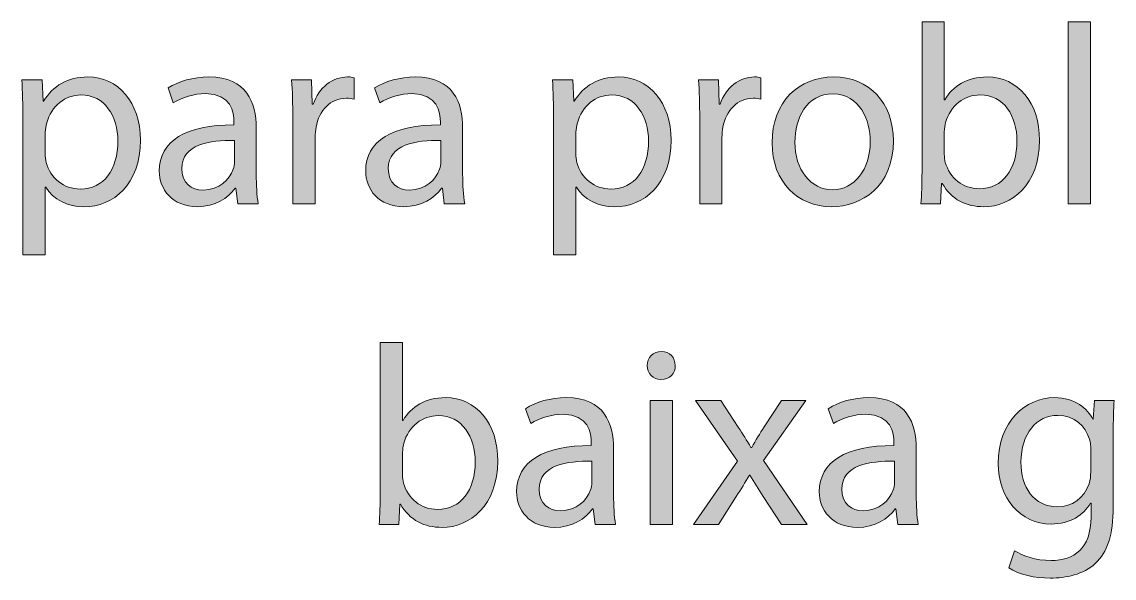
# Model space of a CAD drawing. Header units: inches. Extents: x -507 to 1392, y -754 to 68.
# Drawn here: x 823.2 to 840.22, y -263.34 to -254.66 of the extents above; entities that cross this region are included whole.
import ezdxf

# ---------------------------------------------------------------- set-up
doc = ezdxf.new("R2010")
doc.units = ezdxf.units.IN
doc.header["$MEASUREMENT"] = 0
doc.layers.add('back', color=7, linetype='Continuous')

# ---------------------------------------------------------------- blocks, each defined once
blk = doc.blocks.new('block 158')
at = {"layer": 'back', "true_color": 0x231f20}
h = blk.add_hatch(color=250, dxfattribs=at)
h.dxf.hatch_style = 2
edge = h.paths.add_edge_path()
edge.add_spline(control_points=[(837.212, -257.5), (837.221, -257.368), (837.229, -257.172), (837.229, -257), (837.229, -257), (837.229, -254.662), (837.229, -254.662), (837.229, -254.662), (837.576, -254.662), (837.576, -254.662), (837.576, -254.662), (837.576, -255.877), (837.576, -255.877), (837.576, -255.877), (837.584, -255.877), (837.584, -255.877), (837.708, -255.661), (837.932, -255.521), (838.244, -255.521), (838.724, -255.521), (839.063, -255.921), (839.06, -256.509), (839.06, -257.2), (838.624, -257.544), (838.191, -257.544), (837.912, -257.544), (837.688, -257.436), (837.544, -257.18), (837.544, -257.18), (837.532, -257.18), (837.532, -257.18), (837.532, -257.18), (837.517, -257.5), (837.517, -257.5), (837.517, -257.5), (837.212, -257.5), (837.212, -257.5)], knot_values=[0, 0, 0, 0, 1, 1, 1, 2, 2, 2, 3, 3, 3, 4, 4, 4, 5, 5, 5, 6, 6, 6, 7, 7, 7, 8, 8, 8, 9, 9, 9, 10, 10, 10, 11, 11, 11, 12, 12, 12, 12], degree=3, periodic=1)
edge = h.paths.add_edge_path()
edge.add_spline(control_points=[(837.576, -256.725), (837.576, -256.769), (837.584, -256.812), (837.592, -256.853), (837.66, -257.096), (837.864, -257.264), (838.12, -257.264), (838.487, -257.264), (838.708, -256.964), (838.708, -256.521), (838.708, -256.133), (838.508, -255.801), (838.132, -255.801), (837.892, -255.801), (837.668, -255.965), (837.596, -256.233), (837.588, -256.272), (837.576, -256.321), (837.576, -256.376), (837.576, -256.376), (837.576, -256.725), (837.576, -256.725)], knot_values=[0, 0, 0, 0, 1, 1, 1, 2, 2, 2, 3, 3, 3, 4, 4, 4, 5, 5, 5, 6, 6, 6, 7, 7, 7, 7], degree=3, periodic=1)
h = blk.add_hatch(color=250, dxfattribs=at)
h.dxf.hatch_style = 2
h.paths.add_polyline_path([(839.505, -254.662), (839.856, -254.662), (839.856, -257.5), (839.505, -257.5)])
h = blk.add_hatch(color=250, dxfattribs=at)
h.dxf.hatch_style = 2
edge = h.paths.add_edge_path()
edge.add_spline(control_points=[(823.221, -256.197), (823.221, -255.949), (823.213, -255.749), (823.204, -255.565), (823.204, -255.565), (823.521, -255.565), (823.521, -255.565), (823.521, -255.565), (823.536, -255.897), (823.536, -255.897), (823.536, -255.897), (823.544, -255.897), (823.544, -255.897), (823.688, -255.661), (823.916, -255.521), (824.232, -255.521), (824.7, -255.521), (825.052, -255.917), (825.052, -256.504), (825.052, -257.2), (824.628, -257.544), (824.172, -257.544), (823.916, -257.544), (823.692, -257.432), (823.576, -257.24), (823.576, -257.24), (823.568, -257.24), (823.568, -257.24), (823.568, -257.24), (823.568, -258.292), (823.568, -258.292), (823.568, -258.292), (823.221, -258.292), (823.221, -258.292), (823.221, -258.292), (823.221, -256.197), (823.221, -256.197)], knot_values=[0, 0, 0, 0, 1, 1, 1, 2, 2, 2, 3, 3, 3, 4, 4, 4, 5, 5, 5, 6, 6, 6, 7, 7, 7, 8, 8, 8, 9, 9, 9, 10, 10, 10, 11, 11, 11, 12, 12, 12, 12], degree=3, periodic=1)
edge = h.paths.add_edge_path()
edge.add_spline(control_points=[(823.568, -256.712), (823.568, -256.765), (823.576, -256.812), (823.584, -256.856), (823.648, -257.1), (823.86, -257.268), (824.112, -257.268), (824.483, -257.268), (824.7, -256.964), (824.7, -256.521), (824.7, -256.133), (824.496, -255.801), (824.124, -255.801), (823.884, -255.801), (823.66, -255.973), (823.593, -256.237), (823.58, -256.281), (823.568, -256.333), (823.568, -256.381), (823.568, -256.381), (823.568, -256.712), (823.568, -256.712)], knot_values=[0, 0, 0, 0, 1, 1, 1, 2, 2, 2, 3, 3, 3, 4, 4, 4, 5, 5, 5, 6, 6, 6, 7, 7, 7, 7], degree=3, periodic=1)
h = blk.add_hatch(color=250, dxfattribs=at)
h.dxf.hatch_style = 2
edge = h.paths.add_edge_path()
edge.add_spline(control_points=[(826.568, -257.5), (826.568, -257.5), (826.54, -257.256), (826.54, -257.256), (826.54, -257.256), (826.528, -257.256), (826.528, -257.256), (826.421, -257.408), (826.213, -257.544), (825.937, -257.544), (825.545, -257.544), (825.345, -257.268), (825.345, -256.988), (825.345, -256.521), (825.761, -256.265), (826.509, -256.269), (826.509, -256.269), (826.509, -256.229), (826.509, -256.229), (826.509, -256.069), (826.465, -255.781), (826.068, -255.781), (825.889, -255.781), (825.701, -255.837), (825.564, -255.925), (825.564, -255.925), (825.485, -255.693), (825.485, -255.693), (825.645, -255.589), (825.877, -255.521), (826.12, -255.521), (826.712, -255.521), (826.856, -255.925), (826.856, -256.312), (826.856, -256.312), (826.856, -257.036), (826.856, -257.036), (826.856, -257.204), (826.864, -257.368), (826.888, -257.5), (826.888, -257.5), (826.568, -257.5), (826.568, -257.5)], knot_values=[0, 0, 0, 0, 1, 1, 1, 2, 2, 2, 3, 3, 3, 4, 4, 4, 5, 5, 5, 6, 6, 6, 7, 7, 7, 8, 8, 8, 9, 9, 9, 10, 10, 10, 11, 11, 11, 12, 12, 12, 13, 13, 13, 14, 14, 14, 14], degree=3, periodic=1)
edge = h.paths.add_edge_path()
edge.add_spline(control_points=[(826.517, -256.513), (826.133, -256.504), (825.697, -256.572), (825.697, -256.948), (825.697, -257.176), (825.849, -257.284), (826.028, -257.284), (826.28, -257.284), (826.44, -257.124), (826.496, -256.96), (826.509, -256.924), (826.517, -256.884), (826.517, -256.848), (826.517, -256.848), (826.517, -256.513), (826.517, -256.513)], knot_values=[0, 0, 0, 0, 1, 1, 1, 2, 2, 2, 3, 3, 3, 4, 4, 4, 5, 5, 5, 5], degree=3, periodic=1)
h = blk.add_hatch(color=250, dxfattribs=at)
h.dxf.hatch_style = 2
edge = h.paths.add_edge_path()
edge.add_spline(control_points=[(827.425, -256.169), (827.425, -255.941), (827.421, -255.745), (827.408, -255.565), (827.408, -255.565), (827.717, -255.565), (827.717, -255.565), (827.717, -255.565), (827.729, -255.945), (827.729, -255.945), (827.729, -255.945), (827.744, -255.945), (827.744, -255.945), (827.832, -255.685), (828.044, -255.521), (828.28, -255.521), (828.32, -255.521), (828.349, -255.525), (828.38, -255.533), (828.38, -255.533), (828.38, -255.865), (828.38, -255.865), (828.344, -255.857), (828.309, -255.853), (828.26, -255.853), (828.013, -255.853), (827.837, -256.041), (827.788, -256.305), (827.78, -256.353), (827.772, -256.409), (827.772, -256.469), (827.772, -256.469), (827.772, -257.5), (827.772, -257.5), (827.772, -257.5), (827.425, -257.5), (827.425, -257.5), (827.425, -257.5), (827.425, -256.169), (827.425, -256.169)], knot_values=[0, 0, 0, 0, 1, 1, 1, 2, 2, 2, 3, 3, 3, 4, 4, 4, 5, 5, 5, 6, 6, 6, 7, 7, 7, 8, 8, 8, 9, 9, 9, 10, 10, 10, 11, 11, 11, 12, 12, 12, 13, 13, 13, 13], degree=3, periodic=1)
h = blk.add_hatch(color=250, dxfattribs=at)
h.dxf.hatch_style = 2
edge = h.paths.add_edge_path()
edge.add_spline(control_points=[(829.784, -257.5), (829.784, -257.5), (829.756, -257.256), (829.756, -257.256), (829.756, -257.256), (829.744, -257.256), (829.744, -257.256), (829.636, -257.408), (829.429, -257.544), (829.152, -257.544), (828.761, -257.544), (828.561, -257.268), (828.561, -256.988), (828.561, -256.521), (828.977, -256.265), (829.725, -256.269), (829.725, -256.269), (829.725, -256.229), (829.725, -256.229), (829.725, -256.069), (829.681, -255.781), (829.284, -255.781), (829.104, -255.781), (828.917, -255.837), (828.78, -255.925), (828.78, -255.925), (828.701, -255.693), (828.701, -255.693), (828.86, -255.589), (829.093, -255.521), (829.336, -255.521), (829.928, -255.521), (830.072, -255.925), (830.072, -256.312), (830.072, -256.312), (830.072, -257.036), (830.072, -257.036), (830.072, -257.204), (830.08, -257.368), (830.104, -257.5), (830.104, -257.5), (829.784, -257.5), (829.784, -257.5)], knot_values=[0, 0, 0, 0, 1, 1, 1, 2, 2, 2, 3, 3, 3, 4, 4, 4, 5, 5, 5, 6, 6, 6, 7, 7, 7, 8, 8, 8, 9, 9, 9, 10, 10, 10, 11, 11, 11, 12, 12, 12, 13, 13, 13, 14, 14, 14, 14], degree=3, periodic=1)
edge = h.paths.add_edge_path()
edge.add_spline(control_points=[(829.732, -256.513), (829.349, -256.504), (828.913, -256.572), (828.913, -256.948), (828.913, -257.176), (829.064, -257.284), (829.244, -257.284), (829.496, -257.284), (829.656, -257.124), (829.712, -256.96), (829.725, -256.924), (829.732, -256.884), (829.732, -256.848), (829.732, -256.848), (829.732, -256.513), (829.732, -256.513)], knot_values=[0, 0, 0, 0, 1, 1, 1, 2, 2, 2, 3, 3, 3, 4, 4, 4, 5, 5, 5, 5], degree=3, periodic=1)
h = blk.add_hatch(color=250, dxfattribs=at)
h.dxf.hatch_style = 2
edge = h.paths.add_edge_path()
edge.add_spline(control_points=[(831.488, -256.197), (831.488, -255.949), (831.48, -255.749), (831.472, -255.565), (831.472, -255.565), (831.788, -255.565), (831.788, -255.565), (831.788, -255.565), (831.804, -255.897), (831.804, -255.897), (831.804, -255.897), (831.812, -255.897), (831.812, -255.897), (831.956, -255.661), (832.184, -255.521), (832.5, -255.521), (832.968, -255.521), (833.319, -255.917), (833.319, -256.504), (833.319, -257.2), (832.896, -257.544), (832.439, -257.544), (832.184, -257.544), (831.96, -257.432), (831.844, -257.24), (831.844, -257.24), (831.836, -257.24), (831.836, -257.24), (831.836, -257.24), (831.836, -258.292), (831.836, -258.292), (831.836, -258.292), (831.488, -258.292), (831.488, -258.292), (831.488, -258.292), (831.488, -256.197), (831.488, -256.197)], knot_values=[0, 0, 0, 0, 1, 1, 1, 2, 2, 2, 3, 3, 3, 4, 4, 4, 5, 5, 5, 6, 6, 6, 7, 7, 7, 8, 8, 8, 9, 9, 9, 10, 10, 10, 11, 11, 11, 12, 12, 12, 12], degree=3, periodic=1)
edge = h.paths.add_edge_path()
edge.add_spline(control_points=[(831.836, -256.712), (831.836, -256.765), (831.844, -256.812), (831.852, -256.856), (831.916, -257.1), (832.128, -257.268), (832.38, -257.268), (832.751, -257.268), (832.968, -256.964), (832.968, -256.521), (832.968, -256.133), (832.764, -255.801), (832.392, -255.801), (832.151, -255.801), (831.928, -255.973), (831.86, -256.237), (831.848, -256.281), (831.836, -256.333), (831.836, -256.381), (831.836, -256.381), (831.836, -256.712), (831.836, -256.712)], knot_values=[0, 0, 0, 0, 1, 1, 1, 2, 2, 2, 3, 3, 3, 4, 4, 4, 5, 5, 5, 6, 6, 6, 7, 7, 7, 7], degree=3, periodic=1)
h = blk.add_hatch(color=250, dxfattribs=at)
h.dxf.hatch_style = 2
edge = h.paths.add_edge_path()
edge.add_spline(control_points=[(833.765, -256.169), (833.765, -255.941), (833.761, -255.745), (833.748, -255.565), (833.748, -255.565), (834.057, -255.565), (834.057, -255.565), (834.057, -255.565), (834.068, -255.945), (834.068, -255.945), (834.068, -255.945), (834.084, -255.945), (834.084, -255.945), (834.172, -255.685), (834.384, -255.521), (834.62, -255.521), (834.66, -255.521), (834.688, -255.525), (834.72, -255.533), (834.72, -255.533), (834.72, -255.865), (834.72, -255.865), (834.684, -255.857), (834.648, -255.853), (834.6, -255.853), (834.353, -255.853), (834.177, -256.041), (834.128, -256.305), (834.12, -256.353), (834.112, -256.409), (834.112, -256.469), (834.112, -256.469), (834.112, -257.5), (834.112, -257.5), (834.112, -257.5), (833.765, -257.5), (833.765, -257.5), (833.765, -257.5), (833.765, -256.169), (833.765, -256.169)], knot_values=[0, 0, 0, 0, 1, 1, 1, 2, 2, 2, 3, 3, 3, 4, 4, 4, 5, 5, 5, 6, 6, 6, 7, 7, 7, 8, 8, 8, 9, 9, 9, 10, 10, 10, 11, 11, 11, 12, 12, 12, 13, 13, 13, 13], degree=3, periodic=1)
h = blk.add_hatch(color=250, dxfattribs=at)
h.dxf.hatch_style = 2
edge = h.paths.add_edge_path()
edge.add_spline(control_points=[(836.783, -256.517), (836.783, -257.232), (836.287, -257.544), (835.819, -257.544), (835.296, -257.544), (834.893, -257.16), (834.893, -256.548), (834.893, -255.901), (835.315, -255.521), (835.852, -255.521), (836.407, -255.521), (836.783, -255.925), (836.783, -256.517)], knot_values=[0, 0, 0, 0, 1, 1, 1, 2, 2, 2, 3, 3, 3, 4, 4, 4, 4], degree=3, periodic=1)
edge = h.paths.add_edge_path()
edge.add_spline(control_points=[(835.248, -256.537), (835.248, -256.96), (835.492, -257.28), (835.836, -257.28), (836.172, -257.28), (836.423, -256.964), (836.423, -256.528), (836.423, -256.201), (836.26, -255.785), (835.844, -255.785), (835.428, -255.785), (835.248, -256.169), (835.248, -256.537)], knot_values=[0, 0, 0, 0, 1, 1, 1, 2, 2, 2, 3, 3, 3, 4, 4, 4, 4], degree=3, periodic=1)
h = blk.add_hatch(color=250, dxfattribs=at)
h.dxf.hatch_style = 2
edge = h.paths.add_edge_path()
edge.add_spline(control_points=[(828.771, -262.5), (828.78, -262.368), (828.788, -262.172), (828.788, -262), (828.788, -262), (828.788, -259.662), (828.788, -259.662), (828.788, -259.662), (829.136, -259.662), (829.136, -259.662), (829.136, -259.662), (829.136, -260.877), (829.136, -260.877), (829.136, -260.877), (829.144, -260.877), (829.144, -260.877), (829.268, -260.661), (829.491, -260.521), (829.804, -260.521), (830.283, -260.521), (830.623, -260.921), (830.619, -261.509), (830.619, -262.2), (830.184, -262.544), (829.751, -262.544), (829.472, -262.544), (829.248, -262.436), (829.104, -262.18), (829.104, -262.18), (829.092, -262.18), (829.092, -262.18), (829.092, -262.18), (829.076, -262.5), (829.076, -262.5), (829.076, -262.5), (828.771, -262.5), (828.771, -262.5)], knot_values=[0, 0, 0, 0, 1, 1, 1, 2, 2, 2, 3, 3, 3, 4, 4, 4, 5, 5, 5, 6, 6, 6, 7, 7, 7, 8, 8, 8, 9, 9, 9, 10, 10, 10, 11, 11, 11, 12, 12, 12, 12], degree=3, periodic=1)
edge = h.paths.add_edge_path()
edge.add_spline(control_points=[(829.136, -261.725), (829.136, -261.769), (829.144, -261.812), (829.151, -261.853), (829.22, -262.096), (829.424, -262.264), (829.68, -262.264), (830.047, -262.264), (830.268, -261.964), (830.268, -261.521), (830.268, -261.133), (830.067, -260.801), (829.691, -260.801), (829.451, -260.801), (829.228, -260.965), (829.155, -261.233), (829.147, -261.272), (829.136, -261.321), (829.136, -261.376), (829.136, -261.376), (829.136, -261.725), (829.136, -261.725)], knot_values=[0, 0, 0, 0, 1, 1, 1, 2, 2, 2, 3, 3, 3, 4, 4, 4, 5, 5, 5, 6, 6, 6, 7, 7, 7, 7], degree=3, periodic=1)
h = blk.add_hatch(color=250, dxfattribs=at)
h.dxf.hatch_style = 2
edge = h.paths.add_edge_path()
edge.add_spline(control_points=[(833.384, -260.021), (833.388, -260.141), (833.3, -260.237), (833.16, -260.237), (833.036, -260.237), (832.948, -260.141), (832.948, -260.021), (832.948, -259.897), (833.04, -259.801), (833.168, -259.801), (833.3, -259.801), (833.384, -259.897), (833.384, -260.021)], knot_values=[0, 0, 0, 0, 1, 1, 1, 2, 2, 2, 3, 3, 3, 4, 4, 4, 4], degree=3, periodic=1)
h.paths.add_polyline_path([(832.992, -262.5), (832.992, -260.565), (833.344, -260.565), (833.344, -262.5)])
h = blk.add_hatch(color=250, dxfattribs=at)
h.dxf.hatch_style = 2
edge = h.paths.add_edge_path()
edge.add_spline(control_points=[(832.136, -262.5), (832.136, -262.5), (832.107, -262.256), (832.107, -262.256), (832.107, -262.256), (832.096, -262.256), (832.096, -262.256), (831.987, -262.408), (831.78, -262.544), (831.504, -262.544), (831.112, -262.544), (830.912, -262.268), (830.912, -261.988), (830.912, -261.521), (831.328, -261.265), (832.076, -261.269), (832.076, -261.269), (832.076, -261.229), (832.076, -261.229), (832.076, -261.069), (832.032, -260.781), (831.636, -260.781), (831.456, -260.781), (831.269, -260.837), (831.132, -260.925), (831.132, -260.925), (831.053, -260.693), (831.053, -260.693), (831.212, -260.589), (831.444, -260.521), (831.688, -260.521), (832.279, -260.521), (832.424, -260.925), (832.424, -261.312), (832.424, -261.312), (832.424, -262.036), (832.424, -262.036), (832.424, -262.204), (832.432, -262.368), (832.455, -262.5), (832.455, -262.5), (832.136, -262.5), (832.136, -262.5)], knot_values=[0, 0, 0, 0, 1, 1, 1, 2, 2, 2, 3, 3, 3, 4, 4, 4, 5, 5, 5, 6, 6, 6, 7, 7, 7, 8, 8, 8, 9, 9, 9, 10, 10, 10, 11, 11, 11, 12, 12, 12, 13, 13, 13, 14, 14, 14, 14], degree=3, periodic=1)
edge = h.paths.add_edge_path()
edge.add_spline(control_points=[(832.084, -261.513), (831.7, -261.504), (831.265, -261.572), (831.265, -261.948), (831.265, -262.176), (831.416, -262.284), (831.596, -262.284), (831.848, -262.284), (832.008, -262.124), (832.063, -261.96), (832.076, -261.924), (832.084, -261.884), (832.084, -261.848), (832.084, -261.848), (832.084, -261.513), (832.084, -261.513)], knot_values=[0, 0, 0, 0, 1, 1, 1, 2, 2, 2, 3, 3, 3, 4, 4, 4, 5, 5, 5, 5], degree=3, periodic=1)
h = blk.add_hatch(color=250, dxfattribs=at)
h.dxf.hatch_style = 2
edge = h.paths.add_edge_path()
edge.add_spline(control_points=[(836.852, -262.5), (836.852, -262.5), (836.823, -262.256), (836.823, -262.256), (836.823, -262.256), (836.812, -262.256), (836.812, -262.256), (836.704, -262.408), (836.496, -262.544), (836.22, -262.544), (835.828, -262.544), (835.628, -262.268), (835.628, -261.988), (835.628, -261.521), (836.044, -261.265), (836.792, -261.269), (836.792, -261.269), (836.792, -261.229), (836.792, -261.229), (836.792, -261.069), (836.748, -260.781), (836.352, -260.781), (836.172, -260.781), (835.984, -260.837), (835.848, -260.925), (835.848, -260.925), (835.769, -260.693), (835.769, -260.693), (835.928, -260.589), (836.16, -260.521), (836.403, -260.521), (836.995, -260.521), (837.14, -260.925), (837.14, -261.312), (837.14, -261.312), (837.14, -262.036), (837.14, -262.036), (837.14, -262.204), (837.147, -262.368), (837.171, -262.5), (837.171, -262.5), (836.852, -262.5), (836.852, -262.5)], knot_values=[0, 0, 0, 0, 1, 1, 1, 2, 2, 2, 3, 3, 3, 4, 4, 4, 5, 5, 5, 6, 6, 6, 7, 7, 7, 8, 8, 8, 9, 9, 9, 10, 10, 10, 11, 11, 11, 12, 12, 12, 13, 13, 13, 14, 14, 14, 14], degree=3, periodic=1)
edge = h.paths.add_edge_path()
edge.add_spline(control_points=[(836.8, -261.513), (836.416, -261.504), (835.98, -261.572), (835.98, -261.948), (835.98, -262.176), (836.132, -262.284), (836.312, -262.284), (836.563, -262.284), (836.724, -262.124), (836.779, -261.96), (836.792, -261.924), (836.8, -261.884), (836.8, -261.848), (836.8, -261.848), (836.8, -261.513), (836.8, -261.513)], knot_values=[0, 0, 0, 0, 1, 1, 1, 2, 2, 2, 3, 3, 3, 4, 4, 4, 5, 5, 5, 5], degree=3, periodic=1)
h = blk.add_hatch(color=250, dxfattribs=at)
h.dxf.hatch_style = 2
edge = h.paths.add_edge_path()
edge.add_spline(control_points=[(840.223, -260.565), (840.215, -260.705), (840.207, -260.861), (840.207, -261.097), (840.207, -261.097), (840.207, -262.22), (840.207, -262.22), (840.207, -262.664), (840.118, -262.936), (839.931, -263.104), (839.743, -263.28), (839.471, -263.335), (839.228, -263.335), (838.995, -263.335), (838.739, -263.28), (838.583, -263.176), (838.583, -263.176), (838.672, -262.908), (838.672, -262.908), (838.8, -262.988), (838.999, -263.06), (839.239, -263.06), (839.599, -263.06), (839.862, -262.872), (839.862, -262.384), (839.862, -262.384), (839.862, -262.168), (839.862, -262.168), (839.862, -262.168), (839.854, -262.168), (839.854, -262.168), (839.747, -262.348), (839.539, -262.492), (839.239, -262.492), (838.76, -262.492), (838.416, -262.084), (838.416, -261.548), (838.416, -260.893), (838.844, -260.521), (839.287, -260.521), (839.623, -260.521), (839.807, -260.697), (839.891, -260.857), (839.891, -260.857), (839.898, -260.857), (839.898, -260.857), (839.898, -260.857), (839.915, -260.565), (839.915, -260.565), (839.915, -260.565), (840.223, -260.565), (840.223, -260.565)], knot_values=[0, 0, 0, 0, 1, 1, 1, 2, 2, 2, 3, 3, 3, 4, 4, 4, 5, 5, 5, 6, 6, 6, 7, 7, 7, 8, 8, 8, 9, 9, 9, 10, 10, 10, 11, 11, 11, 12, 12, 12, 13, 13, 13, 14, 14, 14, 15, 15, 15, 16, 16, 16, 17, 17, 17, 17], degree=3, periodic=1)
edge = h.paths.add_edge_path()
edge.add_spline(control_points=[(839.858, -261.329), (839.858, -261.269), (839.854, -261.217), (839.839, -261.169), (839.774, -260.965), (839.603, -260.797), (839.347, -260.797), (839.012, -260.797), (838.771, -261.081), (838.771, -261.528), (838.771, -261.908), (838.963, -262.224), (839.343, -262.224), (839.559, -262.224), (839.755, -262.088), (839.831, -261.864), (839.851, -261.804), (839.858, -261.736), (839.858, -261.676), (839.858, -261.676), (839.858, -261.329), (839.858, -261.329)], knot_values=[0, 0, 0, 0, 1, 1, 1, 2, 2, 2, 3, 3, 3, 4, 4, 4, 5, 5, 5, 6, 6, 6, 7, 7, 7, 7], degree=3, periodic=1)
h = blk.add_hatch(color=250, dxfattribs=at)
h.dxf.hatch_style = 2
edge = h.paths.add_edge_path()
edge.add_spline(control_points=[(834.092, -260.565), (834.092, -260.565), (834.367, -260.981), (834.367, -260.981), (834.439, -261.089), (834.499, -261.188), (834.563, -261.297), (834.563, -261.297), (834.575, -261.297), (834.575, -261.297), (834.64, -261.181), (834.703, -261.081), (834.768, -260.977), (834.768, -260.977), (835.039, -260.565), (835.039, -260.565), (835.039, -260.565), (835.419, -260.565), (835.419, -260.565), (835.419, -260.565), (834.759, -261.5), (834.759, -261.5), (834.759, -261.5), (835.438, -262.5), (835.438, -262.5), (835.438, -262.5), (835.039, -262.5), (835.039, -262.5), (835.039, -262.5), (834.755, -262.064), (834.755, -262.064), (834.679, -261.952), (834.615, -261.844), (834.547, -261.729), (834.547, -261.729), (834.539, -261.729), (834.539, -261.729), (834.476, -261.844), (834.407, -261.948), (834.335, -262.064), (834.335, -262.064), (834.056, -262.5), (834.056, -262.5), (834.056, -262.5), (833.668, -262.5), (833.668, -262.5), (833.668, -262.5), (834.355, -261.513), (834.355, -261.513), (834.355, -261.513), (833.7, -260.565), (833.7, -260.565), (833.7, -260.565), (834.092, -260.565), (834.092, -260.565)], knot_values=[0, 0, 0, 0, 1, 1, 1, 2, 2, 2, 3, 3, 3, 4, 4, 4, 5, 5, 5, 6, 6, 6, 7, 7, 7, 8, 8, 8, 9, 9, 9, 10, 10, 10, 11, 11, 11, 12, 12, 12, 13, 13, 13, 14, 14, 14, 15, 15, 15, 16, 16, 16, 17, 17, 17, 18, 18, 18, 18], degree=3, periodic=1)
at = {"layer": 'back', "lineweight": 0}
for points in [[(839.505, -254.662), (839.856, -254.662), (839.856, -257.5), (839.505, -257.5), (839.505, -254.662)], [(832.992, -262.5), (832.992, -260.565), (833.344, -260.565), (833.344, -262.5), (832.992, -262.5)]]:
    blk.add_lwpolyline(points, dxfattribs=at)
for points, knots in [([(837.212, -257.5), (837.221, -257.368), (837.229, -257.172), (837.229, -257), (837.229, -257), (837.229, -254.662), (837.229, -254.662), (837.229, -254.662), (837.576, -254.662), (837.576, -254.662), (837.576, -254.662), (837.576, -255.877), (837.576, -255.877), (837.576, -255.877), (837.584, -255.877), (837.584, -255.877), (837.708, -255.661), (837.932, -255.521), (838.244, -255.521), (838.724, -255.521), (839.063, -255.921), (839.06, -256.509), (839.06, -257.2), (838.624, -257.544), (838.191, -257.544), (837.912, -257.544), (837.688, -257.436), (837.544, -257.18), (837.544, -257.18), (837.532, -257.18), (837.532, -257.18), (837.532, -257.18), (837.517, -257.5), (837.517, -257.5), (837.517, -257.5), (837.212, -257.5), (837.212, -257.5)], [0, 0, 0, 0, 1, 1, 1, 2, 2, 2, 3, 3, 3, 4, 4, 4, 5, 5, 5, 6, 6, 6, 7, 7, 7, 8, 8, 8, 9, 9, 9, 10, 10, 10, 11, 11, 11, 12, 12, 12, 12]), ([(823.221, -256.197), (823.221, -255.949), (823.213, -255.749), (823.204, -255.565), (823.204, -255.565), (823.521, -255.565), (823.521, -255.565), (823.521, -255.565), (823.536, -255.897), (823.536, -255.897), (823.536, -255.897), (823.544, -255.897), (823.544, -255.897), (823.688, -255.661), (823.916, -255.521), (824.232, -255.521), (824.7, -255.521), (825.052, -255.917), (825.052, -256.504), (825.052, -257.2), (824.628, -257.544), (824.172, -257.544), (823.916, -257.544), (823.692, -257.432), (823.576, -257.24), (823.576, -257.24), (823.568, -257.24), (823.568, -257.24), (823.568, -257.24), (823.568, -258.292), (823.568, -258.292), (823.568, -258.292), (823.221, -258.292), (823.221, -258.292), (823.221, -258.292), (823.221, -256.197), (823.221, -256.197)], [0, 0, 0, 0, 1, 1, 1, 2, 2, 2, 3, 3, 3, 4, 4, 4, 5, 5, 5, 6, 6, 6, 7, 7, 7, 8, 8, 8, 9, 9, 9, 10, 10, 10, 11, 11, 11, 12, 12, 12, 12]), ([(826.568, -257.5), (826.568, -257.5), (826.54, -257.256), (826.54, -257.256), (826.54, -257.256), (826.528, -257.256), (826.528, -257.256), (826.421, -257.408), (826.213, -257.544), (825.937, -257.544), (825.545, -257.544), (825.345, -257.268), (825.345, -256.988), (825.345, -256.521), (825.761, -256.265), (826.509, -256.269), (826.509, -256.269), (826.509, -256.229), (826.509, -256.229), (826.509, -256.069), (826.465, -255.781), (826.068, -255.781), (825.889, -255.781), (825.701, -255.837), (825.564, -255.925), (825.564, -255.925), (825.485, -255.693), (825.485, -255.693), (825.645, -255.589), (825.877, -255.521), (826.12, -255.521), (826.712, -255.521), (826.856, -255.925), (826.856, -256.312), (826.856, -256.312), (826.856, -257.036), (826.856, -257.036), (826.856, -257.204), (826.864, -257.368), (826.888, -257.5), (826.888, -257.5), (826.568, -257.5), (826.568, -257.5)], [0, 0, 0, 0, 1, 1, 1, 2, 2, 2, 3, 3, 3, 4, 4, 4, 5, 5, 5, 6, 6, 6, 7, 7, 7, 8, 8, 8, 9, 9, 9, 10, 10, 10, 11, 11, 11, 12, 12, 12, 13, 13, 13, 14, 14, 14, 14]), ([(827.425, -256.169), (827.425, -255.941), (827.421, -255.745), (827.408, -255.565), (827.408, -255.565), (827.717, -255.565), (827.717, -255.565), (827.717, -255.565), (827.729, -255.945), (827.729, -255.945), (827.729, -255.945), (827.744, -255.945), (827.744, -255.945), (827.832, -255.685), (828.044, -255.521), (828.28, -255.521), (828.32, -255.521), (828.349, -255.525), (828.38, -255.533), (828.38, -255.533), (828.38, -255.865), (828.38, -255.865), (828.344, -255.857), (828.309, -255.853), (828.26, -255.853), (828.013, -255.853), (827.837, -256.041), (827.788, -256.305), (827.78, -256.353), (827.772, -256.409), (827.772, -256.469), (827.772, -256.469), (827.772, -257.5), (827.772, -257.5), (827.772, -257.5), (827.425, -257.5), (827.425, -257.5), (827.425, -257.5), (827.425, -256.169), (827.425, -256.169)], [0, 0, 0, 0, 1, 1, 1, 2, 2, 2, 3, 3, 3, 4, 4, 4, 5, 5, 5, 6, 6, 6, 7, 7, 7, 8, 8, 8, 9, 9, 9, 10, 10, 10, 11, 11, 11, 12, 12, 12, 13, 13, 13, 13]), ([(829.784, -257.5), (829.784, -257.5), (829.756, -257.256), (829.756, -257.256), (829.756, -257.256), (829.744, -257.256), (829.744, -257.256), (829.636, -257.408), (829.429, -257.544), (829.152, -257.544), (828.761, -257.544), (828.561, -257.268), (828.561, -256.988), (828.561, -256.521), (828.977, -256.265), (829.725, -256.269), (829.725, -256.269), (829.725, -256.229), (829.725, -256.229), (829.725, -256.069), (829.681, -255.781), (829.284, -255.781), (829.104, -255.781), (828.917, -255.837), (828.78, -255.925), (828.78, -255.925), (828.701, -255.693), (828.701, -255.693), (828.86, -255.589), (829.093, -255.521), (829.336, -255.521), (829.928, -255.521), (830.072, -255.925), (830.072, -256.312), (830.072, -256.312), (830.072, -257.036), (830.072, -257.036), (830.072, -257.204), (830.08, -257.368), (830.104, -257.5), (830.104, -257.5), (829.784, -257.5), (829.784, -257.5)], [0, 0, 0, 0, 1, 1, 1, 2, 2, 2, 3, 3, 3, 4, 4, 4, 5, 5, 5, 6, 6, 6, 7, 7, 7, 8, 8, 8, 9, 9, 9, 10, 10, 10, 11, 11, 11, 12, 12, 12, 13, 13, 13, 14, 14, 14, 14]), ([(831.488, -256.197), (831.488, -255.949), (831.48, -255.749), (831.472, -255.565), (831.472, -255.565), (831.788, -255.565), (831.788, -255.565), (831.788, -255.565), (831.804, -255.897), (831.804, -255.897), (831.804, -255.897), (831.812, -255.897), (831.812, -255.897), (831.956, -255.661), (832.184, -255.521), (832.5, -255.521), (832.968, -255.521), (833.319, -255.917), (833.319, -256.504), (833.319, -257.2), (832.896, -257.544), (832.439, -257.544), (832.184, -257.544), (831.96, -257.432), (831.844, -257.24), (831.844, -257.24), (831.836, -257.24), (831.836, -257.24), (831.836, -257.24), (831.836, -258.292), (831.836, -258.292), (831.836, -258.292), (831.488, -258.292), (831.488, -258.292), (831.488, -258.292), (831.488, -256.197), (831.488, -256.197)], [0, 0, 0, 0, 1, 1, 1, 2, 2, 2, 3, 3, 3, 4, 4, 4, 5, 5, 5, 6, 6, 6, 7, 7, 7, 8, 8, 8, 9, 9, 9, 10, 10, 10, 11, 11, 11, 12, 12, 12, 12]), ([(833.765, -256.169), (833.765, -255.941), (833.761, -255.745), (833.748, -255.565), (833.748, -255.565), (834.057, -255.565), (834.057, -255.565), (834.057, -255.565), (834.068, -255.945), (834.068, -255.945), (834.068, -255.945), (834.084, -255.945), (834.084, -255.945), (834.172, -255.685), (834.384, -255.521), (834.62, -255.521), (834.66, -255.521), (834.688, -255.525), (834.72, -255.533), (834.72, -255.533), (834.72, -255.865), (834.72, -255.865), (834.684, -255.857), (834.648, -255.853), (834.6, -255.853), (834.353, -255.853), (834.177, -256.041), (834.128, -256.305), (834.12, -256.353), (834.112, -256.409), (834.112, -256.469), (834.112, -256.469), (834.112, -257.5), (834.112, -257.5), (834.112, -257.5), (833.765, -257.5), (833.765, -257.5), (833.765, -257.5), (833.765, -256.169), (833.765, -256.169)], [0, 0, 0, 0, 1, 1, 1, 2, 2, 2, 3, 3, 3, 4, 4, 4, 5, 5, 5, 6, 6, 6, 7, 7, 7, 8, 8, 8, 9, 9, 9, 10, 10, 10, 11, 11, 11, 12, 12, 12, 13, 13, 13, 13]), ([(836.783, -256.517), (836.783, -257.232), (836.287, -257.544), (835.819, -257.544), (835.296, -257.544), (834.893, -257.16), (834.893, -256.548), (834.893, -255.901), (835.315, -255.521), (835.852, -255.521), (836.407, -255.521), (836.783, -255.925), (836.783, -256.517)], [0, 0, 0, 0, 1, 1, 1, 2, 2, 2, 3, 3, 3, 4, 4, 4, 4]), ([(835.248, -256.537), (835.248, -256.96), (835.492, -257.28), (835.836, -257.28), (836.172, -257.28), (836.423, -256.964), (836.423, -256.528), (836.423, -256.201), (836.26, -255.785), (835.844, -255.785), (835.428, -255.785), (835.248, -256.169), (835.248, -256.537)], [0, 0, 0, 0, 1, 1, 1, 2, 2, 2, 3, 3, 3, 4, 4, 4, 4]), ([(823.568, -256.712), (823.568, -256.765), (823.576, -256.812), (823.584, -256.856), (823.648, -257.1), (823.86, -257.268), (824.112, -257.268), (824.483, -257.268), (824.7, -256.964), (824.7, -256.521), (824.7, -256.133), (824.496, -255.801), (824.124, -255.801), (823.884, -255.801), (823.66, -255.973), (823.593, -256.237), (823.58, -256.281), (823.568, -256.333), (823.568, -256.381), (823.568, -256.381), (823.568, -256.712), (823.568, -256.712)], [0, 0, 0, 0, 1, 1, 1, 2, 2, 2, 3, 3, 3, 4, 4, 4, 5, 5, 5, 6, 6, 6, 7, 7, 7, 7]), ([(831.836, -256.712), (831.836, -256.765), (831.844, -256.812), (831.852, -256.856), (831.916, -257.1), (832.128, -257.268), (832.38, -257.268), (832.751, -257.268), (832.968, -256.964), (832.968, -256.521), (832.968, -256.133), (832.764, -255.801), (832.392, -255.801), (832.151, -255.801), (831.928, -255.973), (831.86, -256.237), (831.848, -256.281), (831.836, -256.333), (831.836, -256.381), (831.836, -256.381), (831.836, -256.712), (831.836, -256.712)], [0, 0, 0, 0, 1, 1, 1, 2, 2, 2, 3, 3, 3, 4, 4, 4, 5, 5, 5, 6, 6, 6, 7, 7, 7, 7]), ([(837.576, -256.725), (837.576, -256.769), (837.584, -256.812), (837.592, -256.853), (837.66, -257.096), (837.864, -257.264), (838.12, -257.264), (838.487, -257.264), (838.708, -256.964), (838.708, -256.521), (838.708, -256.133), (838.508, -255.801), (838.132, -255.801), (837.892, -255.801), (837.668, -255.965), (837.596, -256.233), (837.588, -256.272), (837.576, -256.321), (837.576, -256.376), (837.576, -256.376), (837.576, -256.725), (837.576, -256.725)], [0, 0, 0, 0, 1, 1, 1, 2, 2, 2, 3, 3, 3, 4, 4, 4, 5, 5, 5, 6, 6, 6, 7, 7, 7, 7]), ([(826.517, -256.513), (826.133, -256.504), (825.697, -256.572), (825.697, -256.948), (825.697, -257.176), (825.849, -257.284), (826.028, -257.284), (826.28, -257.284), (826.44, -257.124), (826.496, -256.96), (826.509, -256.924), (826.517, -256.884), (826.517, -256.848), (826.517, -256.848), (826.517, -256.513), (826.517, -256.513)], [0, 0, 0, 0, 1, 1, 1, 2, 2, 2, 3, 3, 3, 4, 4, 4, 5, 5, 5, 5]), ([(829.732, -256.513), (829.349, -256.504), (828.913, -256.572), (828.913, -256.948), (828.913, -257.176), (829.064, -257.284), (829.244, -257.284), (829.496, -257.284), (829.656, -257.124), (829.712, -256.96), (829.725, -256.924), (829.732, -256.884), (829.732, -256.848), (829.732, -256.848), (829.732, -256.513), (829.732, -256.513)], [0, 0, 0, 0, 1, 1, 1, 2, 2, 2, 3, 3, 3, 4, 4, 4, 5, 5, 5, 5]), ([(828.771, -262.5), (828.78, -262.368), (828.788, -262.172), (828.788, -262), (828.788, -262), (828.788, -259.662), (828.788, -259.662), (828.788, -259.662), (829.136, -259.662), (829.136, -259.662), (829.136, -259.662), (829.136, -260.877), (829.136, -260.877), (829.136, -260.877), (829.144, -260.877), (829.144, -260.877), (829.268, -260.661), (829.491, -260.521), (829.804, -260.521), (830.283, -260.521), (830.623, -260.921), (830.619, -261.509), (830.619, -262.2), (830.184, -262.544), (829.751, -262.544), (829.472, -262.544), (829.248, -262.436), (829.104, -262.18), (829.104, -262.18), (829.092, -262.18), (829.092, -262.18), (829.092, -262.18), (829.076, -262.5), (829.076, -262.5), (829.076, -262.5), (828.771, -262.5), (828.771, -262.5)], [0, 0, 0, 0, 1, 1, 1, 2, 2, 2, 3, 3, 3, 4, 4, 4, 5, 5, 5, 6, 6, 6, 7, 7, 7, 8, 8, 8, 9, 9, 9, 10, 10, 10, 11, 11, 11, 12, 12, 12, 12]), ([(833.384, -260.021), (833.388, -260.141), (833.3, -260.237), (833.16, -260.237), (833.036, -260.237), (832.948, -260.141), (832.948, -260.021), (832.948, -259.897), (833.04, -259.801), (833.168, -259.801), (833.3, -259.801), (833.384, -259.897), (833.384, -260.021)], [0, 0, 0, 0, 1, 1, 1, 2, 2, 2, 3, 3, 3, 4, 4, 4, 4]), ([(832.136, -262.5), (832.136, -262.5), (832.107, -262.256), (832.107, -262.256), (832.107, -262.256), (832.096, -262.256), (832.096, -262.256), (831.987, -262.408), (831.78, -262.544), (831.504, -262.544), (831.112, -262.544), (830.912, -262.268), (830.912, -261.988), (830.912, -261.521), (831.328, -261.265), (832.076, -261.269), (832.076, -261.269), (832.076, -261.229), (832.076, -261.229), (832.076, -261.069), (832.032, -260.781), (831.636, -260.781), (831.456, -260.781), (831.269, -260.837), (831.132, -260.925), (831.132, -260.925), (831.053, -260.693), (831.053, -260.693), (831.212, -260.589), (831.444, -260.521), (831.688, -260.521), (832.279, -260.521), (832.424, -260.925), (832.424, -261.312), (832.424, -261.312), (832.424, -262.036), (832.424, -262.036), (832.424, -262.204), (832.432, -262.368), (832.455, -262.5), (832.455, -262.5), (832.136, -262.5), (832.136, -262.5)], [0, 0, 0, 0, 1, 1, 1, 2, 2, 2, 3, 3, 3, 4, 4, 4, 5, 5, 5, 6, 6, 6, 7, 7, 7, 8, 8, 8, 9, 9, 9, 10, 10, 10, 11, 11, 11, 12, 12, 12, 13, 13, 13, 14, 14, 14, 14]), ([(836.852, -262.5), (836.852, -262.5), (836.823, -262.256), (836.823, -262.256), (836.823, -262.256), (836.812, -262.256), (836.812, -262.256), (836.704, -262.408), (836.496, -262.544), (836.22, -262.544), (835.828, -262.544), (835.628, -262.268), (835.628, -261.988), (835.628, -261.521), (836.044, -261.265), (836.792, -261.269), (836.792, -261.269), (836.792, -261.229), (836.792, -261.229), (836.792, -261.069), (836.748, -260.781), (836.352, -260.781), (836.172, -260.781), (835.984, -260.837), (835.848, -260.925), (835.848, -260.925), (835.769, -260.693), (835.769, -260.693), (835.928, -260.589), (836.16, -260.521), (836.403, -260.521), (836.995, -260.521), (837.14, -260.925), (837.14, -261.312), (837.14, -261.312), (837.14, -262.036), (837.14, -262.036), (837.14, -262.204), (837.147, -262.368), (837.171, -262.5), (837.171, -262.5), (836.852, -262.5), (836.852, -262.5)], [0, 0, 0, 0, 1, 1, 1, 2, 2, 2, 3, 3, 3, 4, 4, 4, 5, 5, 5, 6, 6, 6, 7, 7, 7, 8, 8, 8, 9, 9, 9, 10, 10, 10, 11, 11, 11, 12, 12, 12, 13, 13, 13, 14, 14, 14, 14]), ([(840.223, -260.565), (840.215, -260.705), (840.207, -260.861), (840.207, -261.097), (840.207, -261.097), (840.207, -262.22), (840.207, -262.22), (840.207, -262.664), (840.118, -262.936), (839.931, -263.104), (839.743, -263.28), (839.471, -263.335), (839.228, -263.335), (838.995, -263.335), (838.739, -263.28), (838.583, -263.176), (838.583, -263.176), (838.672, -262.908), (838.672, -262.908), (838.8, -262.988), (838.999, -263.06), (839.239, -263.06), (839.599, -263.06), (839.862, -262.872), (839.862, -262.384), (839.862, -262.384), (839.862, -262.168), (839.862, -262.168), (839.862, -262.168), (839.854, -262.168), (839.854, -262.168), (839.747, -262.348), (839.539, -262.492), (839.239, -262.492), (838.76, -262.492), (838.416, -262.084), (838.416, -261.548), (838.416, -260.893), (838.844, -260.521), (839.287, -260.521), (839.623, -260.521), (839.807, -260.697), (839.891, -260.857), (839.891, -260.857), (839.898, -260.857), (839.898, -260.857), (839.898, -260.857), (839.915, -260.565), (839.915, -260.565), (839.915, -260.565), (840.223, -260.565), (840.223, -260.565)], [0, 0, 0, 0, 1, 1, 1, 2, 2, 2, 3, 3, 3, 4, 4, 4, 5, 5, 5, 6, 6, 6, 7, 7, 7, 8, 8, 8, 9, 9, 9, 10, 10, 10, 11, 11, 11, 12, 12, 12, 13, 13, 13, 14, 14, 14, 15, 15, 15, 16, 16, 16, 17, 17, 17, 17]), ([(834.092, -260.565), (834.092, -260.565), (834.367, -260.981), (834.367, -260.981), (834.439, -261.089), (834.499, -261.188), (834.563, -261.297), (834.563, -261.297), (834.575, -261.297), (834.575, -261.297), (834.64, -261.181), (834.703, -261.081), (834.768, -260.977), (834.768, -260.977), (835.039, -260.565), (835.039, -260.565), (835.039, -260.565), (835.419, -260.565), (835.419, -260.565), (835.419, -260.565), (834.759, -261.5), (834.759, -261.5), (834.759, -261.5), (835.438, -262.5), (835.438, -262.5), (835.438, -262.5), (835.039, -262.5), (835.039, -262.5), (835.039, -262.5), (834.755, -262.064), (834.755, -262.064), (834.679, -261.952), (834.615, -261.844), (834.547, -261.729), (834.547, -261.729), (834.539, -261.729), (834.539, -261.729), (834.476, -261.844), (834.407, -261.948), (834.335, -262.064), (834.335, -262.064), (834.056, -262.5), (834.056, -262.5), (834.056, -262.5), (833.668, -262.5), (833.668, -262.5), (833.668, -262.5), (834.355, -261.513), (834.355, -261.513), (834.355, -261.513), (833.7, -260.565), (833.7, -260.565), (833.7, -260.565), (834.092, -260.565), (834.092, -260.565)], [0, 0, 0, 0, 1, 1, 1, 2, 2, 2, 3, 3, 3, 4, 4, 4, 5, 5, 5, 6, 6, 6, 7, 7, 7, 8, 8, 8, 9, 9, 9, 10, 10, 10, 11, 11, 11, 12, 12, 12, 13, 13, 13, 14, 14, 14, 15, 15, 15, 16, 16, 16, 17, 17, 17, 18, 18, 18, 18]), ([(829.136, -261.725), (829.136, -261.769), (829.144, -261.812), (829.151, -261.853), (829.22, -262.096), (829.424, -262.264), (829.68, -262.264), (830.047, -262.264), (830.268, -261.964), (830.268, -261.521), (830.268, -261.133), (830.067, -260.801), (829.691, -260.801), (829.451, -260.801), (829.228, -260.965), (829.155, -261.233), (829.147, -261.272), (829.136, -261.321), (829.136, -261.376), (829.136, -261.376), (829.136, -261.725), (829.136, -261.725)], [0, 0, 0, 0, 1, 1, 1, 2, 2, 2, 3, 3, 3, 4, 4, 4, 5, 5, 5, 6, 6, 6, 7, 7, 7, 7]), ([(839.858, -261.329), (839.858, -261.269), (839.854, -261.217), (839.839, -261.169), (839.774, -260.965), (839.603, -260.797), (839.347, -260.797), (839.012, -260.797), (838.771, -261.081), (838.771, -261.528), (838.771, -261.908), (838.963, -262.224), (839.343, -262.224), (839.559, -262.224), (839.755, -262.088), (839.831, -261.864), (839.851, -261.804), (839.858, -261.736), (839.858, -261.676), (839.858, -261.676), (839.858, -261.329), (839.858, -261.329)], [0, 0, 0, 0, 1, 1, 1, 2, 2, 2, 3, 3, 3, 4, 4, 4, 5, 5, 5, 6, 6, 6, 7, 7, 7, 7]), ([(832.084, -261.513), (831.7, -261.504), (831.265, -261.572), (831.265, -261.948), (831.265, -262.176), (831.416, -262.284), (831.596, -262.284), (831.848, -262.284), (832.008, -262.124), (832.063, -261.96), (832.076, -261.924), (832.084, -261.884), (832.084, -261.848), (832.084, -261.848), (832.084, -261.513), (832.084, -261.513)], [0, 0, 0, 0, 1, 1, 1, 2, 2, 2, 3, 3, 3, 4, 4, 4, 5, 5, 5, 5]), ([(836.8, -261.513), (836.416, -261.504), (835.98, -261.572), (835.98, -261.948), (835.98, -262.176), (836.132, -262.284), (836.312, -262.284), (836.563, -262.284), (836.724, -262.124), (836.779, -261.96), (836.792, -261.924), (836.8, -261.884), (836.8, -261.848), (836.8, -261.848), (836.8, -261.513), (836.8, -261.513)], [0, 0, 0, 0, 1, 1, 1, 2, 2, 2, 3, 3, 3, 4, 4, 4, 5, 5, 5, 5])]:
    blk.add_open_spline(points, degree=3, knots=knots, dxfattribs=at)

msp = doc.modelspace()

# ---------------------------------------------------------------- block references
at = {"layer": 'back'}
msp.add_blockref('block 158', (0, 0), dxfattribs=at)

doc.saveas('drawing.dxf')
